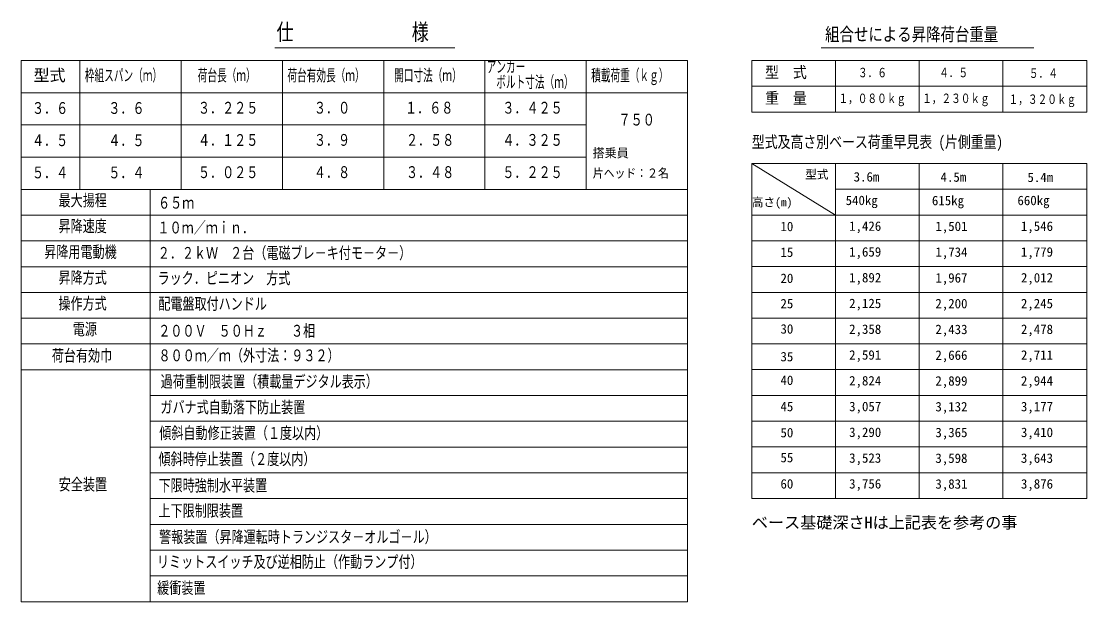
# Model space of a CAD drawing. Units: millimetres, scale not verified. Extents: x -7202 to 7173, y -9671 to 10206.
# Drawn here: x -6681 to 6557, y -9671 to -2463 of the extents above; entities that cross this region are included whole.
import ezdxf
from ezdxf.enums import TextEntityAlignment as Align

# ---------------------------------------------------------------- set-up
doc = ezdxf.new("R2010")
doc.units = ezdxf.units.MM
doc.header["$LTSCALE"] = 20
doc.layers.add('0-5_05 寸法', color=3, linetype='Continuous', lineweight=18)
doc.styles.add('ＭＳ ゴシック', font='')
doc.styles.get('ＭＳ ゴシック').set_extended_font_data('MS Gothic')

msp = doc.modelspace()

# ---------------------------------------------------------------- linework, layer by layer
at = {"layer": '0-5_05 寸法', "color": 7}
for p, q in [((-3532.97, -2792.31), (-1296.55, -2792.31)), ((3256.35, -2792.31), (5898.01, -2792.31)), ((-5952.53, -2950.57), (-5952.53, -4550.57)), ((-4694.34, -2950.57), (-4694.34, -4550.57)), ((-3436.16, -2950.57), (-3436.16, -4550.57)), ((-2177.98, -2950.57), (-2177.98, -4550.57)), ((-919.8, -2950.57), (-919.8, -4550.57)), ((338.38, -2950.57), (338.38, -4550.57)), ((1596.57, -2950.57), (1596.57, -9670.57)), ((3436.51, -2950.57), (3436.51, -3590.57)), ((6556.35, -2950.57), (3436.57, -2950.57)), ((4476.46, -3590.57), (4476.46, -2950.57)), ((5516.4, -2950.57), (5516.4, -3590.57)), ((6556.35, -2950.57), (6556.35, -3590.57)), ((2396.57, -3270.57), (6556.35, -3270.57)), ((-6681.27, -3350.57), (1596.57, -3350.57)), ((2396.57, -3590.57), (6556.35, -3590.57)), ((-6681.27, -3750.57), (338.38, -3750.57)), ((-6681.27, -4150.57), (338.38, -4150.57)), ((2396.57, -4229.16), (2396.57, -8389.16)), ((6556.57, -4229.16), (2396.57, -4229.16)), ((2396.57, -4229.16), (6556.57, -4229.16)), ((2396.57, -4229.16), (2396.57, -6469.16)), ((2396.57, -4229.16), (3436.57, -4869.16)), ((3436.57, -4229.16), (3436.57, -8389.16)), ((3436.57, -4229.16), (3436.57, -6469.16)), ((6556.57, -4229.16), (3436.57, -4229.16)), ((4476.57, -4229.16), (4476.57, -8389.16)), ((4476.57, -4229.16), (4476.57, -6469.16)), ((6556.57, -4229.16), (4476.57, -4229.16)), ((5516.57, -4229.16), (5516.57, -8389.16)), ((5516.57, -4229.16), (5516.57, -6469.16)), ((6556.57, -4229.16), (6556.57, -8389.16)), ((6556.57, -4229.16), (6556.57, -6469.16)), ((-6681.27, -4550.57), (1596.57, -4550.57)), ((-5081.27, -4550.57), (-5081.27, -9670.57)), ((2396.57, -4549.16), (2396.57, -6789.16)), ((3436.57, -4549.16), (4476.57, -4549.16)), ((4476.57, -4549.16), (5516.57, -4549.16)), ((5516.57, -4549.16), (6556.57, -4549.16)), ((-6681.27, -4870.57), (1596.57, -4870.57)), ((2396.57, -4869.16), (6556.57, -4869.16)), ((2396.57, -4869.16), (2396.57, -7109.16)), ((3436.57, -4869.16), (6556.57, -4869.16)), ((1596.57, -5190.57), (-6681.27, -5190.57)), ((2396.57, -5189.16), (6556.57, -5189.16)), ((2396.57, -5189.16), (2396.57, -7429.16)), ((3436.57, -5189.16), (6556.57, -5189.16)), ((-6681.27, -5510.57), (1596.57, -5510.57)), ((2396.57, -5509.16), (6556.57, -5509.16)), ((2396.57, -5509.16), (2396.57, -7749.16)), ((3436.57, -5509.16), (6556.57, -5509.16)), ((1596.57, -5830.57), (-6681.27, -5830.57)), ((2396.57, -5829.16), (6556.57, -5829.16)), ((2396.57, -5829.16), (2396.57, -8069.16)), ((3436.57, -5829.16), (6556.57, -5829.16)), ((-6681.27, -6150.57), (1596.57, -6150.57)), ((2396.57, -6149.16), (6556.57, -6149.16)), ((2396.57, -6149.16), (2396.57, -8389.16)), ((3436.57, -6149.16), (6556.57, -6149.16)), ((-6681.27, -6470.57), (1596.57, -6470.57)), ((2396.57, -6469.16), (6556.57, -6469.16)), ((2396.57, -6469.16), (2396.57, -8389.16)), ((3436.57, -6469.16), (6556.57, -6469.16)), ((1596.57, -6790.57), (-6681.27, -6790.57)), ((2396.57, -6789.16), (6556.57, -6789.16)), ((2396.57, -6789.16), (2396.57, -8389.16)), ((3436.57, -6789.16), (6556.57, -6789.16)), ((-5081.27, -7110.57), (1596.57, -7110.57)), ((2396.57, -7109.16), (6556.57, -7109.16)), ((3436.57, -7109.16), (6556.57, -7109.16)), ((1596.57, -7430.57), (-5081.27, -7430.57)), ((2396.57, -7429.16), (6556.57, -7429.16)), ((2396.57, -7429.16), (2396.57, -8389.16)), ((3436.57, -7429.16), (6556.57, -7429.16)), ((-5081.27, -7750.57), (1596.57, -7750.57)), ((2396.57, -7749.16), (6556.57, -7749.16)), ((2396.57, -7749.16), (2396.57, -8389.16)), ((3436.57, -7749.16), (6556.57, -7749.16)), ((1596.57, -8070.57), (-5081.27, -8070.57)), ((2396.57, -8069.16), (6556.57, -8069.16)), ((2396.57, -8069.16), (2396.57, -8389.16)), ((3436.57, -8069.16), (6556.57, -8069.16)), ((-5081.27, -8390.57), (1596.57, -8390.57)), ((1596.57, -8710.57), (-5081.27, -8710.57)), ((-5081.27, -9030.57), (1596.57, -9030.57)), ((1596.57, -9350.57), (-5081.27, -9350.57)), ((-6681.27, -9670.57), (1596.57, -9670.57))]:
    msp.add_line(p, q, dxfattribs=at)
for points in [[(1596.57, -2950.57), (-6681.27, -2950.57), (-6681.27, -9670.57)], [(6556.35, -2950.57), (2396.57, -2950.57), (2396.57, -3590.57)], [(2396.57, -7109.16), (2396.57, -8389.16), (6556.57, -8389.16)]]:
    msp.add_lwpolyline(points, dxfattribs=at)

# ---------------------------------------------------------------- texts
at = {"layer": '0-5_05 寸法', "color": 7, "style": 'ＭＳ ゴシック'}
for s, height, width, p in [('仕\u3000\u3000\u3000\u3000\u3000\u3000\u3000様', 205.3, 0.75, (-3509.87, -2760.51)), ('組合せによる昇降荷台重量', 164.2, 0.8, (3306.51, -2756.4)), ('枠組スパン（ｍ）', 146.6, 0.6, (-5891.43, -3250.57)), ('荷台長（ｍ）', 146.6, 0.6, (-4489.25, -3250.57)), ('荷台有効長（ｍ）', 146.6, 0.6, (-3375.07, -3250.57)), ('開口寸法（ｍ）', 146.6, 0.6, (-2048.89, -3250.57)), ('アンカー', 146.6, 0.6, (-899.28, -3143.47)), ('積載荷重（ｋｇ）', 146.6, 0.6, (399.47, -3250.57)), ('型\u3000式', 140.8, 0.9, (2560.33, -3208.75)), ('３．６', 117.3, 0.75, (3714.73, -3193.55)), ('４．５', 117.3, 0.75, (4723.39, -3193.05)), ('\u3000ボルト寸法（ｍ）', 146.6, 0.6, (-899.28, -3333.47)), ('５．４', 117.3, 0.75, (5838.45, -3201.8)), ('重\u3000量', 140.8, 0.9, (2560.33, -3528.75)), ('１，０８０ｋｇ', 117.3, 0.75, (3472.25, -3513.55)), ('１，２３０ｋｇ', 117.3, 0.75, (4512.2, -3513.55)), ('１，３２０ｋｇ', 117.3, 0.75, (5586.57, -3524.42)), ('３．６', 146.6, 0.75, (-6548.4, -3657.41)), ('３．６', 146.6, 0.75, (-5599.94, -3657.41)), ('３．２２５', 146.6, 0.75, (-4485.94, -3654.3)), ('３．０', 146.6, 0.75, (-3045.14, -3653.67)), ('１．６８', 146.6, 0.75, (-1912.81, -3653.34)), ('３．４２５', 146.6, 0.75, (-703.99, -3653.81)), ('７５０', 146.6, 0.75, (740.08, -3801.54)), ('４．５', 146.6, 0.75, (-6548.4, -4057.41)), ('４．５', 146.6, 0.75, (-5599.94, -4057.41)), ('４．１２５', 146.6, 0.75, (-4485.94, -4054.3)), ('３．９', 146.6, 0.75, (-3045.14, -4053.67)), ('２．５８', 146.6, 0.75, (-1901.24, -4053.34)), ('４．３２５', 146.6, 0.75, (-703.99, -4053.81)), ('型式及高さ別ベース荷重早見表 (片側重量)', 146.6, 0.8, (2396.57, -4077.99)), ('５．４', 146.6, 0.75, (-6548.4, -4457.41)), ('５．４', 146.6, 0.75, (-5599.94, -4457.41)), ('５．０２５', 146.6, 0.75, (-4485.94, -4454.3)), ('４．８', 146.6, 0.75, (-3045.14, -4453.67)), ('３．４８', 146.6, 0.75, (-1901.24, -4453.34)), ('５．２２５', 146.6, 0.75, (-703.99, -4453.81)), ('片ヘッド：２名', 110, 0.9, (419.43, -4437.51)), ('最大揚程', 146.6, 0.75, (-6218.67, -4803.29)), ('６５ｍ', 146.6, 0.75, (-4981.96, -4833.44)), ('昇降速度', 146.6, 0.75, (-6218.67, -5123.29)), ('１０ｍ／ｍｉｎ．', 146.6, 0.75, (-4988.86, -5141.62)), ('昇降用電動機', 146.6, 0.75, (-6395.82, -5443.29)), ('２．２ｋＷ\u3000２台（電磁ブレ－キ付モ－タ－）', 146.6, 0.75, (-4985.67, -5456.69)), ('昇降方式', 146.6, 0.75, (-6218.67, -5763.29)), ('ラック．ピニオン\u3000方式', 146.6, 0.75, (-4987.97, -5769.47)), ('操作方式', 146.6, 0.75, (-6220.08, -6083.29)), ('配電盤取付ハンドル', 146.6, 0.75, (-4979.29, -6087.48)), ('電源', 146.6, 0.75, (-6041.53, -6403.29)), ('２００Ｖ\u3000５０Ｈｚ\u3000\u3000３相', 146.6, 0.75, (-4979.29, -6423.57)), ('荷台有効巾', 146.6, 0.75, (-6302.32, -6730.57)), ('８００ｍ／ｍ（外寸法：９３２）', 146.6, 0.75, (-4976.26, -6729.11)), ('過荷重制限装置（積載量デジタル表示）', 146.6, 0.75, (-4949.93, -7053.69)), ('ガバナ式自動落下防止装置', 146.6, 0.75, (-4952.32, -7371.83)), ('傾斜自動修正装置（１度以内）', 146.6, 0.75, (-4966.69, -7692.68)), ('傾斜時停止装置（２度以内）', 146.6, 0.75, (-4976.26, -8015.92)), ('安全装置', 146.6, 0.75, (-6215.88, -8330.57)), ('下限時強制水平装置', 146.6, 0.75, (-4976.26, -8343.95)), ('上下限制限装置', 146.6, 0.75, (-4976.26, -8657.62)), ('警報装置（昇降運転時トランジスタ－オルゴ－ル）', 146.6, 0.75, (-4969.08, -8983.25)), ('リミットスイッチ及び逆相防止（作動ランプ付）', 146.6, 0.75, (-4995.42, -9292.13)), ('緩衝装置', 146.6, 0.75, (-4993.02, -9615.37))]:
    msp.add_text(s, height=height, dxfattribs=dict(at, width=width)).set_placement(p, align=Align.BOTTOM_LEFT)
for s, height, p in [('型式', 146.6, (-6530.23, -3250.57)), ('ww', 1.466, (5516.43, -2952.57)), ('搭乗員', 110, (416.58, -4187.51)), ('型式', 105.6, (3059.63, -4450.25)), ('3.6m', 117.3, (3660.81, -4488.13)), ('4.5m', 117.3, (4740.72, -4491.2)), ('5.4m', 117.3, (5820.63, -4494.27)), ('540kg', 117.3, (3561.54, -4780.34)), ('615kg', 117.3, (4633.34, -4782.68)), ('660kg', 117.3, (5696.2, -4781.45)), ('高さ(m)', 105.6, (2396.57, -4794.54)), ('10', 117.3, (2751.72, -5104.45)), ('1,426', 117.3, (3604.71, -5100.34)), ('1,501', 117.3, (4676.5, -5102.68)), ('1,546', 117.3, (5739.37, -5101.45)), ('15', 117.3, (2751.72, -5424.89)), ('1,659', 117.3, (3604.71, -5420.34)), ('1,734', 117.3, (4676.5, -5422.68)), ('1,779', 117.3, (5739.37, -5421.45)), ('20', 117.3, (2751.72, -5748.27)), ('1,892', 117.3, (3604.71, -5740.34)), ('1,967', 117.3, (4676.5, -5742.68)), ('2,012', 117.3, (5739.37, -5741.45)), ('25', 117.3, (2751.72, -6062.71)), ('2,125', 117.3, (3604.71, -6060.34)), ('2,200', 117.3, (4676.5, -6062.68)), ('2,245', 117.3, (5739.37, -6061.45)), ('30', 117.3, (2751.72, -6377.15)), ('2,358', 117.3, (3604.71, -6380.34)), ('2,433', 117.3, (4676.5, -6382.68)), ('2,478', 117.3, (5739.37, -6381.45)), ('35', 117.3, (2751.72, -6721.2)), ('2,591', 117.3, (3604.71, -6700.34)), ('2,666', 117.3, (4676.5, -6702.68)), ('2,711', 117.3, (5739.37, -6701.45)), ('40', 117.3, (2751.72, -7014.59)), ('2,824', 117.3, (3604.71, -7020.34)), ('2,899', 117.3, (4676.5, -7022.68)), ('2,944', 117.3, (5739.37, -7021.45)), ('45', 117.3, (2751.72, -7340.8)), ('3,057', 117.3, (3604.71, -7340.34)), ('3,132', 117.3, (4676.5, -7342.68)), ('3,177', 117.3, (5739.37, -7341.45)), ('50', 117.3, (2751.72, -7665.11)), ('3,290', 117.3, (3604.71, -7660.34)), ('3,365', 117.3, (4676.5, -7662.68)), ('3,410', 117.3, (5739.37, -7661.45)), ('55', 117.3, (2751.72, -7974.76)), ('3,523', 117.3, (3604.71, -7980.34)), ('3,598', 117.3, (4676.5, -7982.68)), ('3,643', 117.3, (5739.37, -7981.45)), ('60', 117.3, (2751.72, -8300.95)), ('3,756', 117.3, (3604.71, -8300.34)), ('3,831', 117.3, (4676.5, -8302.68)), ('3,876', 117.3, (5739.37, -8301.45)), ('ベース基礎深さHは上記表を参考の事', 146.6, (2396.57, -8804.47))]:
    msp.add_text(s, height=height, dxfattribs=at).set_placement(p, align=Align.BOTTOM_LEFT)

doc.saveas('drawing.dxf')
